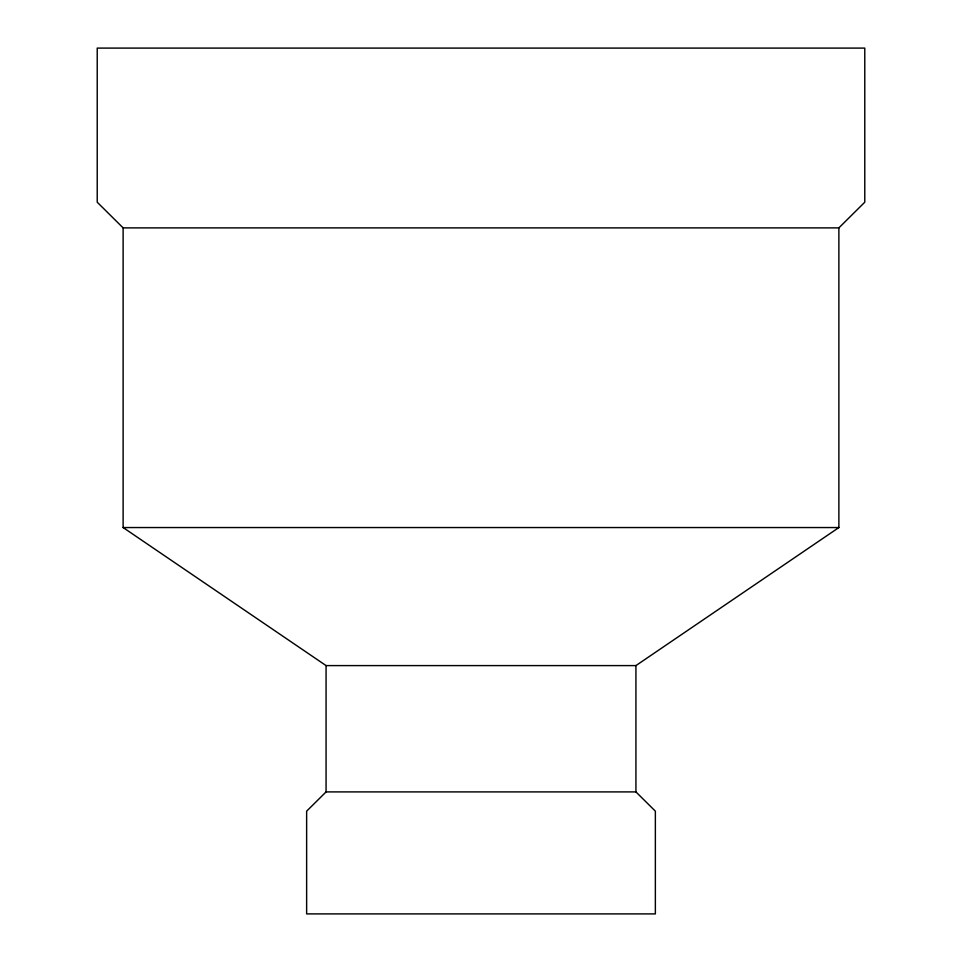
<?xml version="1.0" encoding="UTF-8"?>
<svg xmlns="http://www.w3.org/2000/svg" width="962" height="962" viewBox="0 0 962 962"><rect width="100%" height="100%" fill="white"/><g stroke="black" fill="none" stroke-linecap="round" stroke-linejoin="round"><path stroke-width="1.44" d="M326.07 791.906L635.93 791.906L655.362 811.17L655.362 913.9L306.637 913.9L306.637 811.17L326.07 791.906L326.07 665.596L123.124 527.549L123.124 227.886L97.222 202.2L97.222 48.1L864.778 48.1L864.778 202.2L838.876 227.886L123.124 227.886M635.93 791.906L635.93 665.596L838.876 527.549L838.876 227.886M123.124 527.549L838.876 527.549M326.07 665.596L635.93 665.596"/></g></svg>
